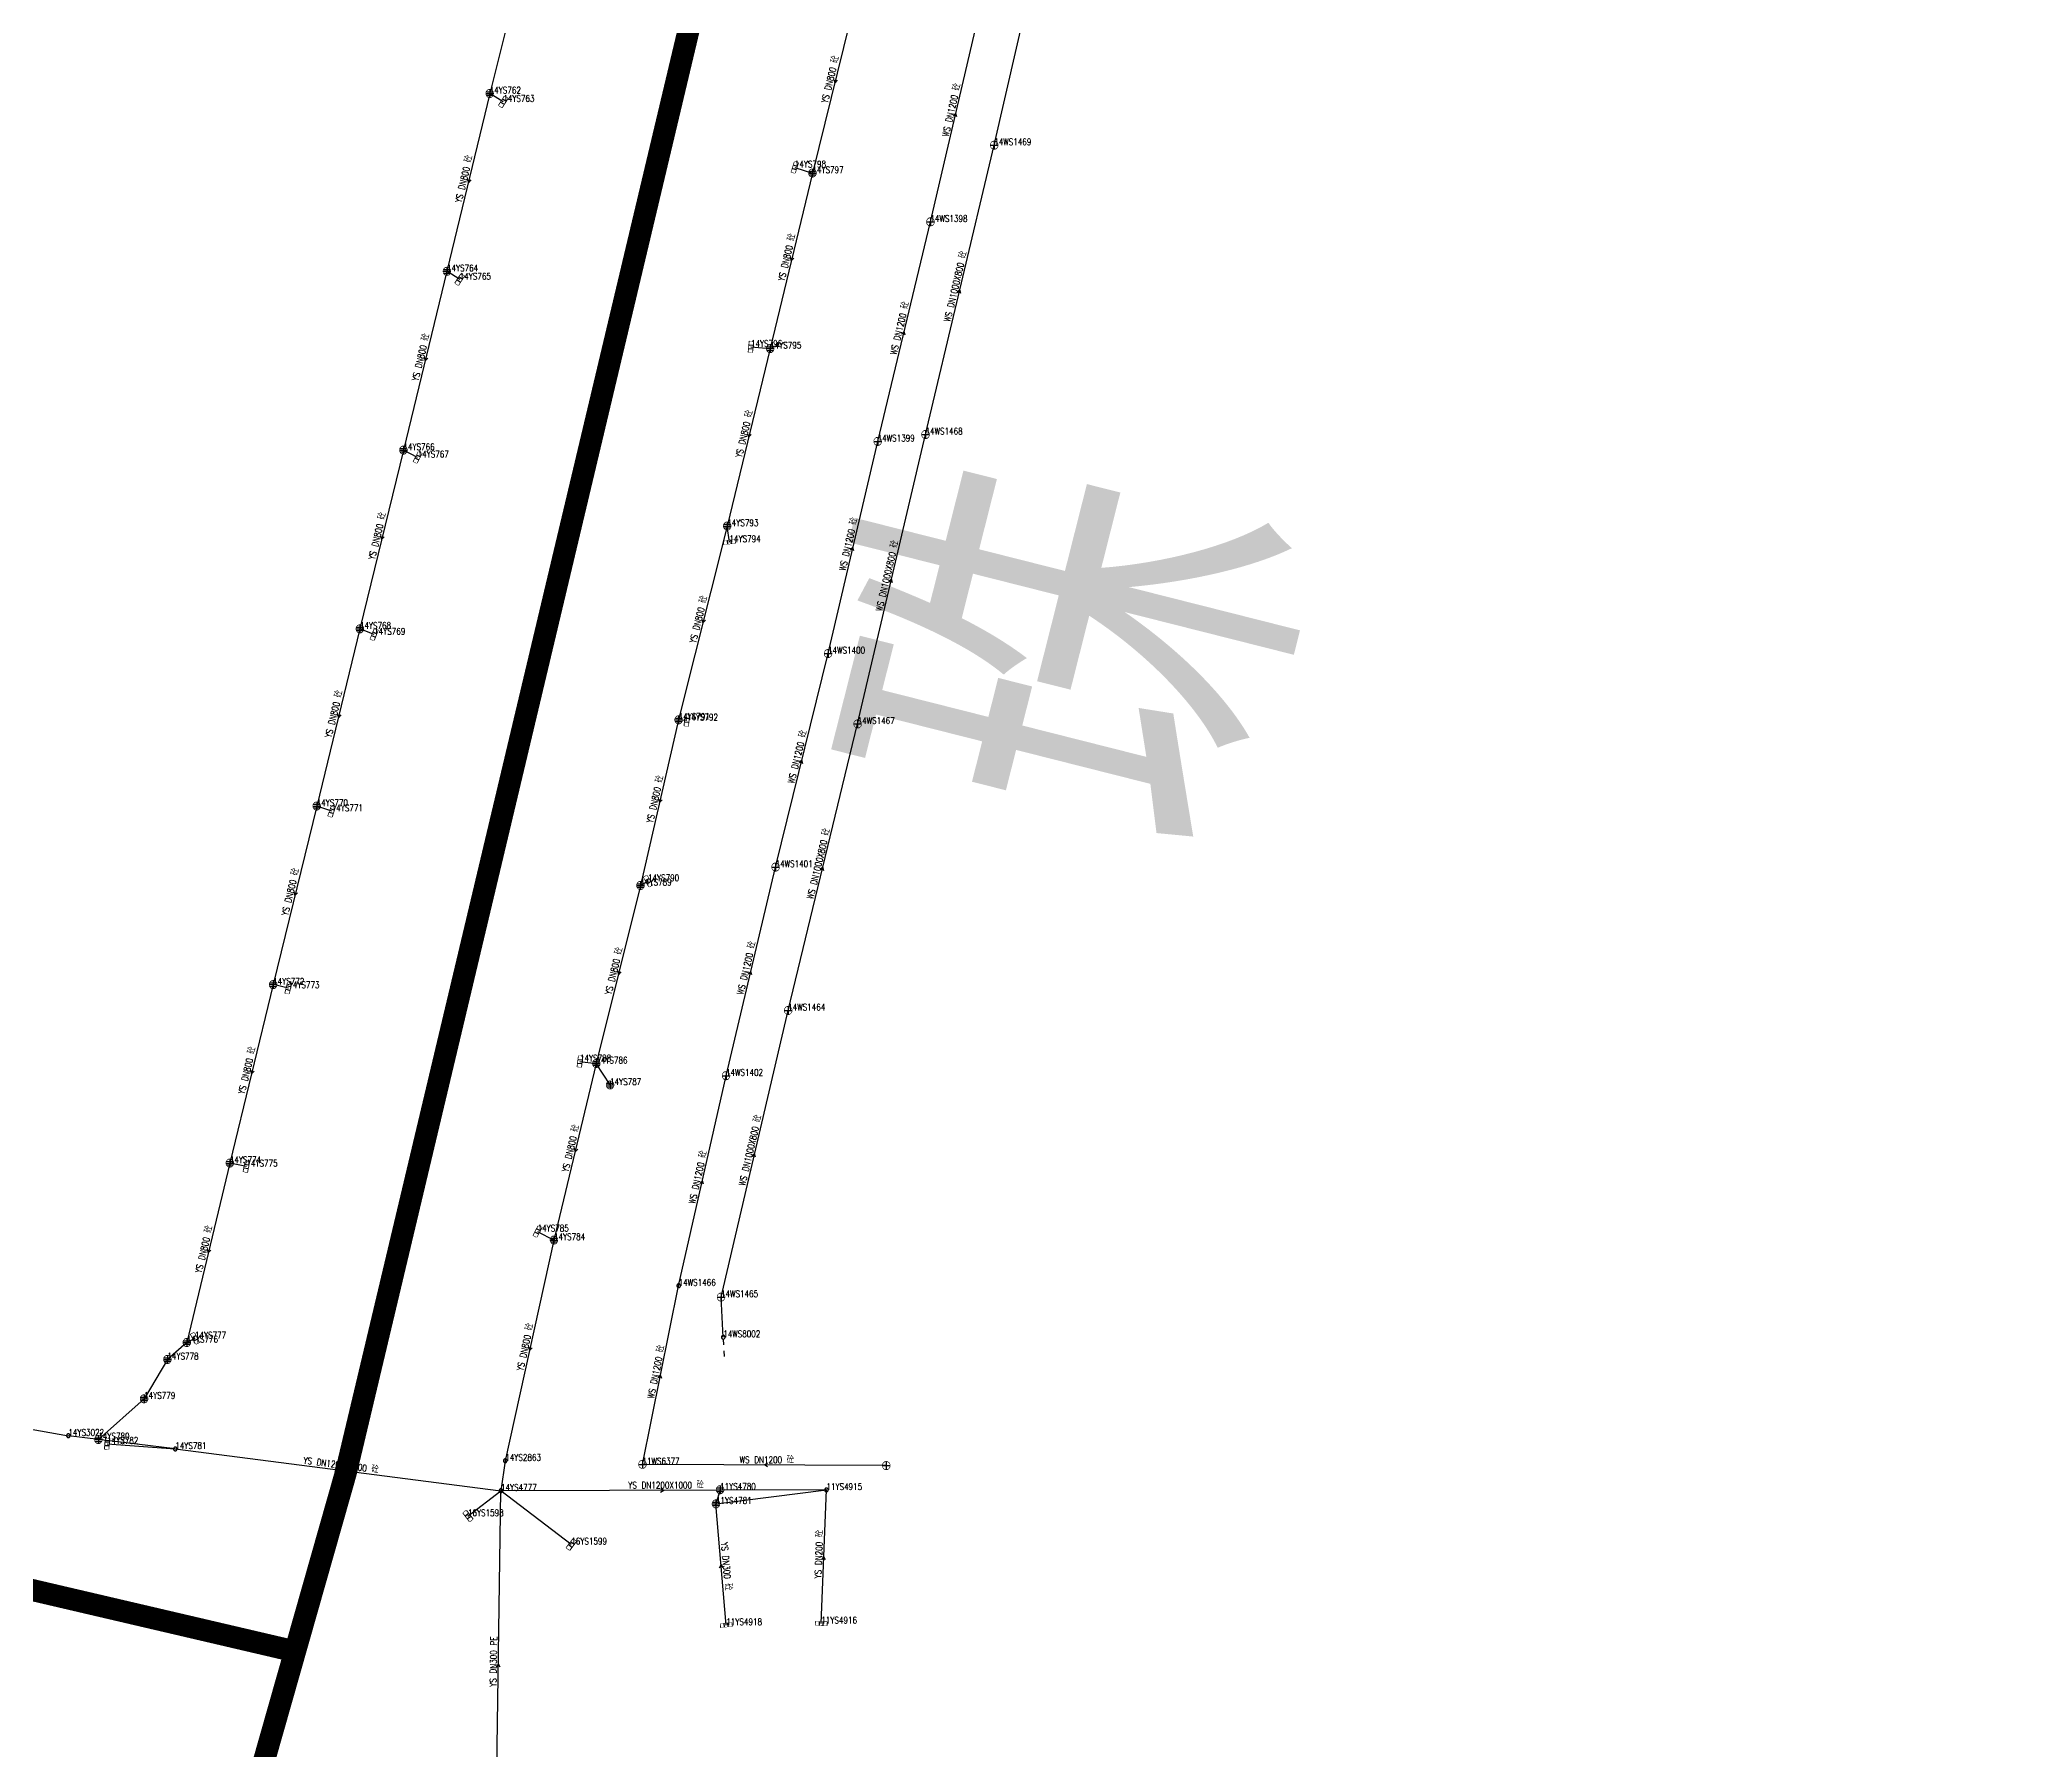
# Model space of a CAD drawing. Extents: x 78813 to 99477, y 2421021 to 2448125.
# Drawn here: x 83811.4 to 84082.2, y 2435447.8 to 2435681.2 of the extents above; entities that cross this region are included whole.
import ezdxf
from ezdxf.enums import TextEntityAlignment as Align

# ---------------------------------------------------------------- set-up
doc = ezdxf.new("R2010")
doc.units = 0
doc.set_wipeout_variables(frame=1)
doc.layers.get('0').update_dxf_attribs({"linetype": 'CONTINUOUS'})
for name, color, linetype in [('DX_WS', 16, 'CONTINUOUS'), ('DX_YS', 42, 'CONTINUOUS'), ('道路', 5, 'CONTINUOUS')]:
    doc.layers.add(name, color=color, linetype=linetype)
doc.layers.add('WSLINE', color=7, linetype='CONTINUOUS', true_color=0x7f0000)
doc.layers.add('YSLINE', color=7, linetype='CONTINUOUS', true_color=0xcc9900)
doc.layers.add('道路名称', color=7, linetype='CONTINUOUS', lineweight=0)
doc.styles.add('CcNameZT', font='txt.SHX', dxfattribs={"width": 0.8, "bigfont": 'HZTXT.SHX'})
doc.styles.get("Standard").update_dxf_attribs({"font": 'txt.shx', "bigfont": 'hztxt.shx'})
doc.styles.add('宋体0.7', font='', dxfattribs={"width": 0.7})
doc.styles.get('宋体0.7').set_extended_font_data('SimSun')

# ---------------------------------------------------------------- blocks, each defined once
blk = doc.blocks.new('GC546')
at = {"color": 0}
for p in [(0.866, 0.5), (0.866, -0.5)]:
    blk.add_line(p, (0, 0), dxfattribs=at)
blk = doc.blocks.new('PS污水井')
blk.add_lwpolyline([(1, 0), (1, 0.07), (0.99, 0.14), (0.98, 0.21), (0.96, 0.28), (0.94, 0.34), (0.91, 0.41), (0.88, 0.47), (0.85, 0.53), (0.81, 0.59), (0.77, 0.64), (0.72, 0.69), (0.67, 0.74), (0.62, 0.79), (0.56, 0.83), (0.5, 0.87), (0.44, 0.9), (0.37, 0.93), (0.31, 0.95), (0.24, 0.97), (0.17, 0.98), (0.1, 0.99), (0.03, 1), (-0.03, 1), (-0.1, 0.99), (-0.17, 0.98), (-0.24, 0.97), (-0.31, 0.95), (-0.37, 0.93), (-0.44, 0.9), (-0.5, 0.87), (-0.56, 0.83), (-0.62, 0.79), (-0.67, 0.74), (-0.72, 0.69), (-0.77, 0.64), (-0.81, 0.59), (-0.85, 0.53), (-0.88, 0.47), (-0.91, 0.41), (-0.94, 0.34), (-0.96, 0.28), (-0.98, 0.21), (-0.99, 0.14), (-1, 0.07), (-1, 0), (-1, -0.07), (-0.99, -0.14), (-0.98, -0.21), (-0.96, -0.28), (-0.94, -0.34), (-0.91, -0.41), (-0.88, -0.47), (-0.85, -0.53), (-0.81, -0.59), (-0.77, -0.64), (-0.72, -0.69), (-0.67, -0.74), (-0.62, -0.79), (-0.56, -0.83), (-0.5, -0.87), (-0.44, -0.9), (-0.37, -0.93), (-0.31, -0.95), (-0.24, -0.97), (-0.17, -0.98), (-0.1, -0.99), (-0.03, -1), (0.03, -1), (0.1, -0.99), (0.17, -0.98), (0.24, -0.97), (0.31, -0.95), (0.37, -0.93), (0.44, -0.9), (0.5, -0.87), (0.56, -0.83), (0.62, -0.79), (0.67, -0.74), (0.72, -0.69), (0.77, -0.64), (0.81, -0.59), (0.85, -0.53), (0.88, -0.47), (0.91, -0.41), (0.94, -0.34), (0.96, -0.28), (0.98, -0.21), (0.99, -0.14), (1, 0)], close=True)
blk.add_wipeout([(1, 0), (1, 0.07), (0.99, 0.14), (0.98, 0.21), (0.96, 0.28), (0.94, 0.34), (0.91, 0.41), (0.88, 0.47), (0.85, 0.53), (0.81, 0.59), (0.77, 0.64), (0.72, 0.69), (0.67, 0.74), (0.62, 0.79), (0.56, 0.83), (0.5, 0.87), (0.44, 0.9), (0.37, 0.93), (0.31, 0.95), (0.24, 0.97), (0.17, 0.98), (0.1, 0.99), (0.03, 1), (-0.03, 1), (-0.1, 0.99), (-0.17, 0.98), (-0.24, 0.97), (-0.31, 0.95), (-0.37, 0.93), (-0.44, 0.9), (-0.5, 0.87), (-0.56, 0.83), (-0.62, 0.79), (-0.67, 0.74), (-0.72, 0.69), (-0.77, 0.64), (-0.81, 0.59), (-0.85, 0.53), (-0.88, 0.47), (-0.91, 0.41), (-0.94, 0.34), (-0.96, 0.28), (-0.98, 0.21), (-0.99, 0.14), (-1, 0.07), (-1, 0), (-1, -0.07), (-0.99, -0.14), (-0.98, -0.21), (-0.96, -0.28), (-0.94, -0.34), (-0.91, -0.41), (-0.88, -0.47), (-0.85, -0.53), (-0.81, -0.59), (-0.77, -0.64), (-0.72, -0.69), (-0.67, -0.74), (-0.62, -0.79), (-0.56, -0.83), (-0.5, -0.87), (-0.44, -0.9), (-0.37, -0.93), (-0.31, -0.95), (-0.24, -0.97), (-0.17, -0.98), (-0.1, -0.99), (-0.03, -1), (0.03, -1), (0.1, -0.99), (0.17, -0.98), (0.24, -0.97), (0.31, -0.95), (0.37, -0.93), (0.44, -0.9), (0.5, -0.87), (0.56, -0.83), (0.62, -0.79), (0.67, -0.74), (0.72, -0.69), (0.77, -0.64), (0.81, -0.59), (0.85, -0.53), (0.88, -0.47), (0.91, -0.41), (0.94, -0.34), (0.96, -0.28), (0.98, -0.21), (0.99, -0.14)])
for p, q in [((-1, 0), (0, 0)), ((0, 1), (0, 0)), ((0, 0), (0, -1)), ((0, 0), (1, 0))]:
    blk.add_line(p, q)
blk = doc.blocks.new('PS管线点')
blk.add_wipeout([(0.5, 0), (0.5, 0.03), (0.5, 0.07), (0.49, 0.1), (0.48, 0.14), (0.47, 0.17), (0.46, 0.2), (0.44, 0.23), (0.42, 0.26), (0.4, 0.29), (0.38, 0.32), (0.36, 0.35), (0.33, 0.37), (0.31, 0.39), (0.28, 0.41), (0.25, 0.43), (0.22, 0.45), (0.19, 0.46), (0.15, 0.48), (0.12, 0.49), (0.09, 0.49), (0.05, 0.5), (0.02, 0.5), (-0.02, 0.5), (-0.05, 0.5), (-0.09, 0.49), (-0.12, 0.49), (-0.15, 0.48), (-0.19, 0.46), (-0.22, 0.45), (-0.25, 0.43), (-0.28, 0.41), (-0.31, 0.39), (-0.33, 0.37), (-0.36, 0.35), (-0.38, 0.32), (-0.4, 0.29), (-0.42, 0.26), (-0.44, 0.23), (-0.46, 0.2), (-0.47, 0.17), (-0.48, 0.14), (-0.49, 0.1), (-0.5, 0.07), (-0.5, 0.03), (-0.5, 0), (-0.5, -0.03), (-0.5, -0.07), (-0.49, -0.1), (-0.48, -0.14), (-0.47, -0.17), (-0.46, -0.2), (-0.44, -0.23), (-0.42, -0.26), (-0.4, -0.29), (-0.38, -0.32), (-0.36, -0.35), (-0.33, -0.37), (-0.31, -0.39), (-0.28, -0.41), (-0.25, -0.43), (-0.22, -0.45), (-0.19, -0.46), (-0.15, -0.48), (-0.12, -0.49), (-0.09, -0.49), (-0.05, -0.5), (-0.02, -0.5), (0.02, -0.5), (0.05, -0.5), (0.09, -0.49), (0.12, -0.49), (0.15, -0.48), (0.19, -0.46), (0.22, -0.45), (0.25, -0.43), (0.28, -0.41), (0.31, -0.39), (0.33, -0.37), (0.36, -0.35), (0.38, -0.32), (0.4, -0.29), (0.42, -0.26), (0.44, -0.23), (0.46, -0.2), (0.47, -0.17), (0.48, -0.14), (0.49, -0.1), (0.5, -0.07)])
blk.add_lwpolyline([(0.5, 0), (0.5, 0.03), (0.5, 0.07), (0.49, 0.1), (0.48, 0.14), (0.47, 0.17), (0.46, 0.2), (0.44, 0.23), (0.42, 0.26), (0.4, 0.29), (0.38, 0.32), (0.36, 0.35), (0.33, 0.37), (0.31, 0.39), (0.28, 0.41), (0.25, 0.43), (0.22, 0.45), (0.19, 0.46), (0.15, 0.48), (0.12, 0.49), (0.09, 0.49), (0.05, 0.5), (0.02, 0.5), (-0.02, 0.5), (-0.05, 0.5), (-0.09, 0.49), (-0.12, 0.49), (-0.15, 0.48), (-0.19, 0.46), (-0.22, 0.45), (-0.25, 0.43), (-0.28, 0.41), (-0.31, 0.39), (-0.33, 0.37), (-0.36, 0.35), (-0.38, 0.32), (-0.4, 0.29), (-0.42, 0.26), (-0.44, 0.23), (-0.46, 0.2), (-0.47, 0.17), (-0.48, 0.14), (-0.49, 0.1), (-0.5, 0.07), (-0.5, 0.03), (-0.5, 0), (-0.5, -0.03), (-0.5, -0.07), (-0.49, -0.1), (-0.48, -0.14), (-0.47, -0.17), (-0.46, -0.2), (-0.44, -0.23), (-0.42, -0.26), (-0.4, -0.29), (-0.38, -0.32), (-0.36, -0.35), (-0.33, -0.37), (-0.31, -0.39), (-0.28, -0.41), (-0.25, -0.43), (-0.22, -0.45), (-0.19, -0.46), (-0.15, -0.48), (-0.12, -0.49), (-0.09, -0.49), (-0.05, -0.5), (-0.02, -0.5), (0.02, -0.5), (0.05, -0.5), (0.09, -0.49), (0.12, -0.49), (0.15, -0.48), (0.19, -0.46), (0.22, -0.45), (0.25, -0.43), (0.28, -0.41), (0.31, -0.39), (0.33, -0.37), (0.36, -0.35), (0.38, -0.32), (0.4, -0.29), (0.42, -0.26), (0.44, -0.23), (0.46, -0.2), (0.47, -0.17), (0.48, -0.14), (0.49, -0.1), (0.5, -0.07), (0.5, 0)], close=True)
blk = doc.blocks.new('PS非普查')
blk.add_lwpolyline([(3.7, 0), (5.3, 0)])
blk.add_wipeout([(0.5, 0), (0.5, 0.03), (0.5, 0.07), (0.49, 0.1), (0.48, 0.14), (0.47, 0.17), (0.46, 0.2), (0.44, 0.23), (0.42, 0.26), (0.4, 0.29), (0.38, 0.32), (0.36, 0.35), (0.33, 0.37), (0.31, 0.39), (0.28, 0.41), (0.25, 0.43), (0.22, 0.45), (0.19, 0.46), (0.15, 0.48), (0.12, 0.49), (0.09, 0.49), (0.05, 0.5), (0.02, 0.5), (-0.02, 0.5), (-0.05, 0.5), (-0.09, 0.49), (-0.12, 0.49), (-0.15, 0.48), (-0.19, 0.46), (-0.22, 0.45), (-0.25, 0.43), (-0.28, 0.41), (-0.31, 0.39), (-0.33, 0.37), (-0.36, 0.35), (-0.38, 0.32), (-0.4, 0.29), (-0.42, 0.26), (-0.44, 0.23), (-0.46, 0.2), (-0.47, 0.17), (-0.48, 0.14), (-0.49, 0.1), (-0.5, 0.07), (-0.5, 0.03), (-0.5, 0), (-0.5, -0.03), (-0.5, -0.07), (-0.49, -0.1), (-0.48, -0.14), (-0.47, -0.17), (-0.46, -0.2), (-0.44, -0.23), (-0.42, -0.26), (-0.4, -0.29), (-0.38, -0.32), (-0.36, -0.35), (-0.33, -0.37), (-0.31, -0.39), (-0.28, -0.41), (-0.25, -0.43), (-0.22, -0.45), (-0.19, -0.46), (-0.15, -0.48), (-0.12, -0.49), (-0.09, -0.49), (-0.05, -0.5), (-0.02, -0.5), (0.02, -0.5), (0.05, -0.5), (0.09, -0.49), (0.12, -0.49), (0.15, -0.48), (0.19, -0.46), (0.22, -0.45), (0.25, -0.43), (0.28, -0.41), (0.31, -0.39), (0.33, -0.37), (0.36, -0.35), (0.38, -0.32), (0.4, -0.29), (0.42, -0.26), (0.44, -0.23), (0.46, -0.2), (0.47, -0.17), (0.48, -0.14), (0.49, -0.1), (0.5, -0.07)])
blk.add_line((0.5, 0), (2.1, 0))
blk.add_lwpolyline([(0.5, 0), (0.5, 0.03), (0.5, 0.07), (0.49, 0.1), (0.48, 0.14), (0.47, 0.17), (0.46, 0.2), (0.44, 0.23), (0.42, 0.26), (0.4, 0.29), (0.38, 0.32), (0.36, 0.35), (0.33, 0.37), (0.31, 0.39), (0.28, 0.41), (0.25, 0.43), (0.22, 0.45), (0.19, 0.46), (0.15, 0.48), (0.12, 0.49), (0.09, 0.49), (0.05, 0.5), (0.02, 0.5), (-0.02, 0.5), (-0.05, 0.5), (-0.09, 0.49), (-0.12, 0.49), (-0.15, 0.48), (-0.19, 0.46), (-0.22, 0.45), (-0.25, 0.43), (-0.28, 0.41), (-0.31, 0.39), (-0.33, 0.37), (-0.36, 0.35), (-0.38, 0.32), (-0.4, 0.29), (-0.42, 0.26), (-0.44, 0.23), (-0.46, 0.2), (-0.47, 0.17), (-0.48, 0.14), (-0.49, 0.1), (-0.5, 0.07), (-0.5, 0.03), (-0.5, 0), (-0.5, -0.03), (-0.5, -0.07), (-0.49, -0.1), (-0.48, -0.14), (-0.47, -0.17), (-0.46, -0.2), (-0.44, -0.23), (-0.42, -0.26), (-0.4, -0.29), (-0.38, -0.32), (-0.36, -0.35), (-0.33, -0.37), (-0.31, -0.39), (-0.28, -0.41), (-0.25, -0.43), (-0.22, -0.45), (-0.19, -0.46), (-0.15, -0.48), (-0.12, -0.49), (-0.09, -0.49), (-0.05, -0.5), (-0.02, -0.5), (0.02, -0.5), (0.05, -0.5), (0.09, -0.49), (0.12, -0.49), (0.15, -0.48), (0.19, -0.46), (0.22, -0.45), (0.25, -0.43), (0.28, -0.41), (0.31, -0.39), (0.33, -0.37), (0.36, -0.35), (0.38, -0.32), (0.4, -0.29), (0.42, -0.26), (0.44, -0.23), (0.46, -0.2), (0.47, -0.17), (0.48, -0.14), (0.49, -0.1), (0.5, -0.07), (0.5, 0)], close=True)
blk = doc.blocks.new('PS雨水井')
blk.add_lwpolyline([(1, 0), (1, 0.07), (0.99, 0.14), (0.98, 0.21), (0.96, 0.28), (0.94, 0.34), (0.91, 0.41), (0.88, 0.47), (0.85, 0.53), (0.81, 0.59), (0.77, 0.64), (0.72, 0.69), (0.67, 0.74), (0.62, 0.79), (0.56, 0.83), (0.5, 0.87), (0.44, 0.9), (0.37, 0.93), (0.31, 0.95), (0.24, 0.97), (0.17, 0.98), (0.1, 0.99), (0.03, 1), (-0.03, 1), (-0.1, 0.99), (-0.17, 0.98), (-0.24, 0.97), (-0.31, 0.95), (-0.37, 0.93), (-0.44, 0.9), (-0.5, 0.87), (-0.56, 0.83), (-0.62, 0.79), (-0.67, 0.74), (-0.72, 0.69), (-0.77, 0.64), (-0.81, 0.59), (-0.85, 0.53), (-0.88, 0.47), (-0.91, 0.41), (-0.94, 0.34), (-0.96, 0.28), (-0.98, 0.21), (-0.99, 0.14), (-1, 0.07), (-1, 0), (-1, -0.07), (-0.99, -0.14), (-0.98, -0.21), (-0.96, -0.28), (-0.94, -0.34), (-0.91, -0.41), (-0.88, -0.47), (-0.85, -0.53), (-0.81, -0.59), (-0.77, -0.64), (-0.72, -0.69), (-0.67, -0.74), (-0.62, -0.79), (-0.56, -0.83), (-0.5, -0.87), (-0.44, -0.9), (-0.37, -0.93), (-0.31, -0.95), (-0.24, -0.97), (-0.17, -0.98), (-0.1, -0.99), (-0.03, -1), (0.03, -1), (0.1, -0.99), (0.17, -0.98), (0.24, -0.97), (0.31, -0.95), (0.37, -0.93), (0.44, -0.9), (0.5, -0.87), (0.56, -0.83), (0.62, -0.79), (0.67, -0.74), (0.72, -0.69), (0.77, -0.64), (0.81, -0.59), (0.85, -0.53), (0.88, -0.47), (0.91, -0.41), (0.94, -0.34), (0.96, -0.28), (0.98, -0.21), (0.99, -0.14), (1, 0)], close=True)
blk.add_wipeout([(1, 0), (1, 0.07), (0.99, 0.14), (0.98, 0.21), (0.96, 0.28), (0.94, 0.34), (0.91, 0.41), (0.88, 0.47), (0.85, 0.53), (0.81, 0.59), (0.77, 0.64), (0.72, 0.69), (0.67, 0.74), (0.62, 0.79), (0.56, 0.83), (0.5, 0.87), (0.44, 0.9), (0.37, 0.93), (0.31, 0.95), (0.24, 0.97), (0.17, 0.98), (0.1, 0.99), (0.03, 1), (-0.03, 1), (-0.1, 0.99), (-0.17, 0.98), (-0.24, 0.97), (-0.31, 0.95), (-0.37, 0.93), (-0.44, 0.9), (-0.5, 0.87), (-0.56, 0.83), (-0.62, 0.79), (-0.67, 0.74), (-0.72, 0.69), (-0.77, 0.64), (-0.81, 0.59), (-0.85, 0.53), (-0.88, 0.47), (-0.91, 0.41), (-0.94, 0.34), (-0.96, 0.28), (-0.98, 0.21), (-0.99, 0.14), (-1, 0.07), (-1, 0), (-1, -0.07), (-0.99, -0.14), (-0.98, -0.21), (-0.96, -0.28), (-0.94, -0.34), (-0.91, -0.41), (-0.88, -0.47), (-0.85, -0.53), (-0.81, -0.59), (-0.77, -0.64), (-0.72, -0.69), (-0.67, -0.74), (-0.62, -0.79), (-0.56, -0.83), (-0.5, -0.87), (-0.44, -0.9), (-0.37, -0.93), (-0.31, -0.95), (-0.24, -0.97), (-0.17, -0.98), (-0.1, -0.99), (-0.03, -1), (0.03, -1), (0.1, -0.99), (0.17, -0.98), (0.24, -0.97), (0.31, -0.95), (0.37, -0.93), (0.44, -0.9), (0.5, -0.87), (0.56, -0.83), (0.62, -0.79), (0.67, -0.74), (0.72, -0.69), (0.77, -0.64), (0.81, -0.59), (0.85, -0.53), (0.88, -0.47), (0.91, -0.41), (0.94, -0.34), (0.96, -0.28), (0.98, -0.21), (0.99, -0.14)])
for p, q in [((-1, 0), (0, 0)), ((-0.88, 0.48), (0, 0.47)), ((0, 1), (0, 0)), ((0, 0.47), (0.88, 0.47)), ((0, 0), (0, -1)), ((0, 0), (1, 0)), ((-0.88, -0.48), (0, -0.48)), ((0, -0.48), (0.88, -0.48))]:
    blk.add_line(p, q)
blk = doc.blocks.new('PS雨篦')
blk.add_lwpolyline([(-1.5, 0.5), (0, 0.5), (1.5, 0.5), (1.5, -0.5), (0, -0.5), (-1.5, -0.5)], close=True)
blk.add_wipeout([(-1.5, 0.5), (0, 0.5), (1.5, 0.5), (1.5, -0.5), (0, -0.5), (-1.5, -0.5)])
for p, q in [((-0.51, -0.5), (-0.51, 0.5)), ((0.49, -0.5), (0.49, 0.5))]:
    blk.add_line(p, q)

msp = doc.modelspace()

# ---------------------------------------------------------------- block references
at = {"layer": 'DX_WS', "yscale": 0.5, "zscale": 0.5}
for name, p, xscale, rotation in [('GC546', (83936.39, 2435671.12, -0.78), 0.500000000103026, 256.7924086924762), ('GC546', (83936.94, 2435647.05, 0.77), 0.4999999999285576, 256.6396269605347), ('GC546', (83929.32, 2435641.35, -0.77), 0.4999999998388651, 256.4820582357312), ('GC546', (83922.34, 2435611.91, -0.8), 0.4999999998571575, 256.8413845960719), ('GC546', (83927.62, 2435607.58, 0.88), 0.4999999999870277, 256.7982335124661), ('GC546', (83915.38, 2435582.88, -0.84), 0.4999999997833369, 256.1913328902609), ('GC546', (83918.25, 2435568.3, 1.06), 0.499999999777443, 256.3691859996226), ('GC546', (83908.41, 2435554.09, -0.89), 0.4999999999830146, 256.628371256965), ('GC546', (83908.93, 2435529.21, 1.25), 0.5000000001770731, 256.8051362344555), ('GC546', (83901.8, 2435525.53, -0.94), 0.5000000002038304, 257.2884670124736), ('PS非普查', (83904.65, 2435504.18, 1.41), 0.5000000001006422, 273.2192341446894), ('GC546', (83896.1, 2435499.02, -1.02), 0.49999999995332, 258.5539518102962), ('GC546', (83910.26, 2435486.76, -0.86), 0.4999999999974938, 359.6985185945229)]:
    msp.add_blockref(name, p, dxfattribs=dict(at, xscale=xscale, rotation=rotation))
at = {"layer": 'DX_WS', "xscale": 0.5, "yscale": 0.5, "zscale": 0.5}
for name, p in [('PS污水井', (83941.62, 2435666.79, 0.77)), ('PS污水井', (83932.92, 2435656.33, -0.76)), ('PS污水井', (83932.25, 2435627.32, 0.78)), ('PS污水井', (83925.72, 2435626.38, -0.77)), ('PS污水井', (83918.95, 2435597.44, -0.83)), ('PS污水井', (83922.99, 2435587.84, 0.97)), ('PS污水井', (83911.8, 2435568.32, -0.85)), ('PS污水井', (83913.51, 2435548.76, 1.14)), ('PS污水井', (83905.03, 2435539.86, -0.94)), ('PS管线点', (83898.57, 2435511.2, -0.95)), ('PS污水井', (83904.35, 2435509.66, 1.34)), ('PS污水井', (83893.63, 2435486.84, -1.09)), ('PS污水井', (83926.89, 2435486.67, -0.63))]:
    msp.add_blockref(name, p, dxfattribs=at)
at = {"layer": 'DX_YS', "yscale": 0.5, "zscale": 0.5}
for name, p, xscale, rotation in [('GC546', (83919.86, 2435675.28, 1.74), 0.5000000000294281, 76.10637720549374), ('PS雨篦', (83874.64, 2435672.71, 2.25), 0.5000000001073205, 58.58553507894828), ('PS雨篦', (83914.42, 2435663.76, 2.55), 0.5000000000500197, 252.1911703085389), ('GC546', (83869.88, 2435661.71, 1.74), 0.4999999998145679, 76.46720282472552), ('GC546', (83913.93, 2435651.01, 1.71), 0.4999999998784933, 76.45731846963969), ('PS雨篦', (83868.7, 2435648.45, 2.28), 0.4999999999214588, 57.15875337975179), ('GC546', (83863.99, 2435637.38, 1.68), 0.5000000000715397, 76.33300872837695), ('PS雨篦', (83908.43, 2435639.27, 2.35), 0.4999999997997198, 264.7937045171859), ('GC546', (83908.12, 2435626.94, 1.63), 0.5000000001053184, 76.39530768699301), ('PS雨篦', (83862.96, 2435624.19, 2.3), 0.5000000000707232, 62.92844093986298), ('GC546', (83858.05, 2435613, 1.65), 0.5000000001665348, 76.29325541574694), ('PS雨篦', (83905.5, 2435612.65, 2.29), 0.5000000000209824, 8.086124550192386), ('PS雨篦', (83857.02, 2435600.02, 2.37), 0.5000000000859656, 68.02593691441345), ('GC546', (83901.88, 2435601.62, 1.6), 0.4999999998044808, 75.94794938758726), ('GC546', (83852.14, 2435588.72, 1.63), 0.4999999999915071, 76.31121271210624), ('PS雨篦', (83899.68, 2435588.31, 2.35), 0.4999999999114187, 85.12890200599169), ('PS雨篦', (83851.24, 2435575.93, 2.29), 0.4999999998780437, 70.92092952205493), ('GC546', (83895.97, 2435577.11, 1.56), 0.4999999999796995, 77.00723535402507), ('GC546', (83846.21, 2435564.46, 1.6), 0.5000000001009642, 76.25643008113755), ('PS雨篦', (83894.39, 2435566.39, 2.32), 0.500000000174505, 119.437231600291), ('GC546', (83890.35, 2435553.66, 1.54), 0.4999999999038027, 76.06757021400438), ('PS雨篦', (83845.32, 2435551.8, 2.37), 0.4999999999161026, 76.91113691988004), ('GC546', (83840.29, 2435540.11, 1.58), 0.4999999999333135, 76.37536263993944), ('PS雨篦', (83885.1, 2435541.8, 2.54), 0.4999999999100784, 262.7233827976445), ('GC546', (83884.45, 2435529.48, 1.53), 0.500000000010768, 76.51659781924215), ('PS雨篦', (83839.6, 2435527.46, 2.26), 0.4999999999471652, 78.03487116214313), ('PS雨篦', (83879.32, 2435518.61, 2.63), 0.4999999998225897, 242.5135160719086), ('GC546', (83834.4, 2435515.7, 1.59), 0.5000000000219462, 76.52587326579494), ('PS雨篦', (83832.58, 2435504.03, 2.21), 0.4999999998134743, 117.2453936932292), ('GC546', (83878.23, 2435502.38, 1.5), 0.500000000151741, 77.54152152191608), ('GC546', (83852.11, 2435486.1, 0.6), 0.4999999999830484, 172.7084220202113), ('GC546', (83896.53, 2435483.3, 0.67), 0.4999999999991481, 180.1290443138311), ('PS雨篦', (83869.82, 2435479.79, 2.4), 0.5000000000240633, 307.5121278845875), ('PS雨篦', (83883.92, 2435475.9, 2.23), 0.4999999998526154, 52.51528698531392), ('GC546', (83904.36, 2435473.18, 2.27), 0.4999999998377424, 274.8825867623635), ('GC546', (83918.38, 2435474.24, 1.68), 0.5000000000395898, 267.8081404229285), ('PS雨篦', (83905.07, 2435464.91, 2.59), 0.4999999999811311, 4.88258673920314), ('PS雨篦', (83918.03, 2435465.12, 2.63), 0.4999999999965225, 357.8081404210708), ('GC546', (83873.99, 2435459.6, 1.39), 0.4999999998854506, 269.1608053966161)]:
    msp.add_blockref(name, p, dxfattribs=dict(at, xscale=xscale, rotation=rotation))
at = {"layer": 'DX_YS', "xscale": 0.5, "yscale": 0.5, "zscale": 0.5}
for name, p in [('PS雨水井', (83916.82, 2435662.99, 1.72)), ('PS雨水井', (83911.05, 2435639.04, 1.65)), ('PS雨水井', (83887.33, 2435541.52, 1.53)), ('PS雨水井', (83889.21, 2435538.59, 1.65)), ('PS雨水井', (83837.34, 2435527.94, 1.56)), ('PS雨水井', (83828.82, 2435501.15, 0.79)), ('PS雨水井', (83825.64, 2435495.78, 1.55)), ('PS管线点', (83815.31, 2435490.75, 0.42)), ('PS雨水井', (83819.4, 2435490.22, 0.44)), ('PS管线点', (83829.89, 2435488.94, 0.59)), ('PS管线点', (83874.91, 2435487.33, 1.49)), ('PS管线点', (83874.33, 2435483.25, 0.6)), ('PS雨水井', (83904.22, 2435483.38, 1.82)), ('PS管线点', (83918.73, 2435483.35, 0.73))]:
    msp.add_blockref(name, p, dxfattribs=at)

# ---------------------------------------------------------------- texts
at = {"layer": 'DX_WS', "style": 'CcNameZT', "width": 0.8}
for s, rotation, p in [(' WS DN1200 砼', 76.7924, (83936.15, 2435671.18, -0.76)), (' WS DN1000X800 砼', 76.6396, (83936.69, 2435647.11, 0.78)), (' WS DN1200 砼', 76.4821, (83929.08, 2435641.41, -0.77)), (' WS DN1200 砼', 76.8414, (83922.09, 2435611.96, -0.83)), (' WS DN1000X800 砼', 76.7982, (83927.38, 2435607.63, 0.97)), (' WS DN1200 砼', 76.1913, (83915.13, 2435582.94, -0.85)), (' WS DN1000X800 砼', 76.3692, (83918.01, 2435568.36, 1.14)), (' WS DN1200 砼', 76.6284, (83908.17, 2435554.15, -0.94)), (' WS DN1000X800 砼', 76.8051, (83908.69, 2435529.27, 1.34)), (' WS DN1200 砼', 77.2885, (83901.56, 2435525.59, -0.95)), (' WS DN1200 砼', 78.554, (83895.86, 2435499.07, -1.09)), (' WS DN1200 砼', 359.6985, (83910.27, 2435487.01, -0.63))]:
    msp.add_text(s, height=0.9, rotation=rotation, dxfattribs=at).set_placement(p, align=Align.CENTER)
at = {"layer": 'DX_YS', "style": 'CcNameZT', "width": 0.8}
for s, rotation, p in [(' YS DN800 砼', 76.1064, (83919.61, 2435675.34, 1.7)), (' YS DN800 砼', 76.4672, (83869.63, 2435661.77, 1.77)), (' YS DN800 砼', 76.4573, (83913.69, 2435651.07, 1.72)), (' YS DN800 砼', 76.333, (83863.75, 2435637.44, 1.7)), (' YS DN800 砼', 76.3953, (83907.88, 2435627, 1.65)), (' YS DN800 砼', 76.2933, (83857.81, 2435613.06, 1.65)), (' YS DN800 砼', 75.9479, (83901.64, 2435601.68, 1.6)), (' YS DN800 砼', 76.3112, (83851.89, 2435588.78, 1.65)), (' YS DN800 砼', 77.0072, (83895.72, 2435577.17, 1.56)), (' YS DN800 砼', 76.2564, (83845.97, 2435564.52, 1.6)), (' YS DN800 砼', 76.0676, (83890.1, 2435553.73, 1.53)), (' YS DN800 砼', 76.3754, (83840.04, 2435540.17, 1.58)), (' YS DN800 砼', 76.5166, (83884.2, 2435529.54, 1.53)), (' YS DN800 砼', 76.5259, (83834.16, 2435515.76, 1.56)), (' YS DN800 砼', 77.5415, (83877.99, 2435502.44, 1.51)), (' YS DN1200X1000 砼', 352.7084, (83852.14, 2435486.34, 0.59)), (' YS DN1200X1000 砼', 0.129, (83896.53, 2435483.55, 0.6)), (' YS DN300 砼', 274.8826, (83904.61, 2435473.2, 2.59)), (' YS DN200 砼', 87.8081, (83918.13, 2435474.25, 2.63)), (' YS DN300 PE', 89.1608, (83873.74, 2435459.6, 2.18))]:
    msp.add_text(s, height=0.9, rotation=rotation, dxfattribs=at).set_placement(p, align=Align.CENTER)

# ---------------------------------------------------------------- next in the draw order: linework, layer by layer
at = {"layer": 'WSLINE'}
for p, q in [((83941.62, 2435666.79, 0.77), (83952.11, 2435712.66, 0.71)), ((83932.92, 2435656.33, -0.76), (83939.86, 2435685.92, -0.81)), ((83932.25, 2435627.32, 0.78), (83941.62, 2435666.79, 0.77)), ((83925.72, 2435626.38, -0.77), (83932.92, 2435656.33, -0.76)), ((83922.99, 2435587.84, 0.97), (83932.25, 2435627.32, 0.79)), ((83918.95, 2435597.44, -0.83), (83925.72, 2435626.38, -0.77)), ((83911.8, 2435568.32, -0.85), (83918.95, 2435597.44, -0.82)), ((83913.51, 2435548.76, 1.14), (83922.99, 2435587.84, 0.98)), ((83905.03, 2435539.86, -0.94), (83911.8, 2435568.32, -0.84)), ((83904.35, 2435509.66, 1.34), (83913.51, 2435548.76, 1.15)), ((83898.57, 2435511.2, -0.95), (83905.03, 2435539.86, -0.93)), ((83893.63, 2435486.84, -1.09), (83898.57, 2435511.2, -0.95)), ((83904.65, 2435504.18, 1.41), (83904.35, 2435509.66, 1.34)), ((83926.89, 2435486.67, -0.63), (83893.63, 2435486.84, -1.09))]:
    msp.add_line(p, q, dxfattribs=at)
at = {"layer": 'YSLINE'}
for p, q in [((83922.9, 2435687.58, 1.7), (83916.82, 2435662.99, 1.78)), ((83916.82, 2435662.99, 1.72), (83911.05, 2435639.04, 1.69)), ((83914.42, 2435663.76, 2.55), (83916.82, 2435662.99, 2.34)), ((83908.43, 2435639.27, 2.35), (83911.05, 2435639.04, 2.37)), ((83885.1, 2435541.8, 2.54), (83887.33, 2435541.52, 2.44)), ((83889.21, 2435538.59, 1.65), (83887.33, 2435541.52, 1.59)), ((83839.6, 2435527.46, 2.26), (83837.34, 2435527.94, 2.11)), ((83828.82, 2435501.15, 0.79), (83825.64, 2435495.78, 0.83)), ((83804.99, 2435492.58, 0.63), (83815.31, 2435490.75, 0.42)), ((83829.89, 2435488.94, 0.59), (83874.33, 2435483.25, 0.6)), ((83874.91, 2435487.33, 1.49), (83874.33, 2435483.25, 0.6)), ((83869.82, 2435479.79, 2.4), (83874.33, 2435483.25, 0.6)), ((83873.64, 2435435.94, 2.18), (83874.33, 2435483.25, 0.6)), ((83883.92, 2435475.9, 2.23), (83874.33, 2435483.25, 0.6)), ((83918.03, 2435465.12, 2.63), (83918.73, 2435483.35, 0.73))]:
    msp.add_line(p, q, dxfattribs=at)

# ---------------------------------------------------------------- next in the draw order: block references
at = {"layer": 'DX_YS', "xscale": 0.5, "yscale": 0.5, "zscale": 0.5}
for p in [(83872.79, 2435673.84, 1.77), (83866.96, 2435649.58, 1.7), (83861.02, 2435625.19, 1.65), (83905.19, 2435614.84, 1.6), (83855.08, 2435600.81, 1.65), (83898.57, 2435588.4, 1.56), (83849.19, 2435576.64, 1.6), (83893.36, 2435565.81, 1.53), (83843.24, 2435552.28, 1.58), (83881.56, 2435517.44, 1.51), (83831.47, 2435503.46, 1.61), (83903.66, 2435481.45, 1.31)]:
    msp.add_blockref('PS雨水井', p, dxfattribs=at)
at = {"layer": 'DX_YS', "xscale": 0.4999999998137448, "yscale": 0.5, "zscale": 0.5, "rotation": 265.5956387799446}
msp.add_blockref('PS雨篦', (83820.6, 2435489.66, 2.3), dxfattribs=at)

# ---------------------------------------------------------------- next in the draw order: texts
at = {"layer": 'DX_WS', "width": 0.8}
for s, p in [('14WS1469', (83941.62, 2435666.79, 0.77)), ('14WS1398', (83932.92, 2435656.33, -0.76)), ('14WS1399', (83925.72, 2435626.38, -0.77)), ('14WS1468', (83932.25, 2435627.32, 0.78)), ('14WS1400', (83918.95, 2435597.44, -0.83)), ('14WS1467', (83922.99, 2435587.84, 0.97)), ('14WS1401', (83911.8, 2435568.32, -0.85)), ('14WS1464', (83913.51, 2435548.76, 1.14)), ('14WS1402', (83905.03, 2435539.86, -0.94)), ('14WS1466', (83898.57, 2435511.2, -0.95)), ('14WS1465', (83904.35, 2435509.66, 1.34)), ('14WS8002', (83904.65, 2435504.18, 1.41)), ('11WS6377', (83893.63, 2435486.84, -1.09))]:
    msp.add_text(s, height=0.9, dxfattribs=at).set_placement(p)
at = {"layer": 'DX_YS', "width": 0.8}
for s, p in [('14YS763', (83874.64, 2435672.71, 2.25)), ('14YS798', (83914.42, 2435663.76, 2.55)), ('14YS797', (83916.82, 2435662.99, 1.72)), ('14YS765', (83868.7, 2435648.45, 2.28)), ('14YS796', (83908.43, 2435639.27, 2.35)), ('14YS795', (83911.05, 2435639.04, 1.65)), ('14YS767', (83862.96, 2435624.19, 2.3)), ('14YS769', (83857.02, 2435600.02, 2.37)), ('14YS771', (83851.24, 2435575.93, 2.29)), ('14YS773', (83845.32, 2435551.8, 2.37)), ('14YS788', (83885.1, 2435541.8, 2.54)), ('14YS786', (83887.33, 2435541.52, 1.53)), ('14YS787', (83889.21, 2435538.59, 1.65)), ('14YS774', (83837.34, 2435527.94, 1.56)), ('14YS775', (83839.6, 2435527.46, 2.26)), ('14YS779', (83825.64, 2435495.78, 1.55)), ('14YS781', (83829.89, 2435488.94, 0.59)), ('14YS2863', (83874.91, 2435487.33, 1.49)), ('14YS4777', (83874.33, 2435483.25, 0.6)), ('11YS4780', (83904.22, 2435483.38, 1.82)), ('11YS4915', (83918.73, 2435483.35, 0.73)), ('16YS1598', (83869.82, 2435479.79, 2.4)), ('16YS1599', (83883.92, 2435475.9, 2.23)), ('11YS4918', (83905.07, 2435464.91, 2.59)), ('11YS4916', (83918.03, 2435465.12, 2.63))]:
    msp.add_text(s, height=0.9, dxfattribs=at).set_placement(p)
at = {"layer": '道路名称', "style": '宋体0.7', "width": 0.7}
msp.add_text('珠   海   大   道 ', height=50, rotation=75.816, dxfattribs=at).set_placement((83969.88, 2435569.34))

# ---------------------------------------------------------------- next in the draw order: linework, layer by layer
at = {"layer": 'YSLINE'}
for p, q in [((83878.83, 2435698.06, 1.78), (83872.79, 2435673.84, 1.77)), ((83872.79, 2435673.84, 1.77), (83866.96, 2435649.58, 1.71)), ((83874.64, 2435672.71, 2.25), (83872.79, 2435673.84, 2.27)), ((83866.96, 2435649.58, 1.7), (83861.02, 2435625.19, 1.66)), ((83868.7, 2435648.45, 2.28), (83866.96, 2435649.58, 2.24)), ((83911.05, 2435639.04, 1.65), (83905.19, 2435614.84, 1.62)), ((83861.02, 2435625.19, 1.65), (83855.08, 2435600.81, 1.65)), ((83862.96, 2435624.19, 2.3), (83861.02, 2435625.19, 2.22)), ((83905.19, 2435614.84, 1.6), (83898.57, 2435588.4, 1.6)), ((83905.5, 2435612.65, 2.29), (83905.19, 2435614.84, 2.14)), ((83855.08, 2435600.81, 1.65), (83849.19, 2435576.64, 1.61)), ((83857.02, 2435600.02, 2.37), (83855.08, 2435600.81, 2.21)), ((83898.57, 2435588.4, 1.56), (83893.36, 2435565.81, 1.56)), ((83899.68, 2435588.31, 2.35), (83898.57, 2435588.4, 2.17)), ((83849.19, 2435576.64, 1.6), (83843.24, 2435552.28, 1.59)), ((83851.24, 2435575.93, 2.29), (83849.19, 2435576.64, 2.13)), ((83893.36, 2435565.81, 1.53), (83887.33, 2435541.52, 1.55)), ((83894.39, 2435566.39, 2.32), (83893.36, 2435565.81, 2.14)), ((83843.24, 2435552.28, 1.58), (83837.34, 2435527.94, 1.58)), ((83845.32, 2435551.8, 2.37), (83843.24, 2435552.28, 2.14)), ((83887.33, 2435541.52, 1.53), (83881.56, 2435517.44, 1.52)), ((83837.34, 2435527.94, 1.56), (83831.47, 2435503.46, 1.62)), ((83881.56, 2435517.44, 1.51), (83874.91, 2435487.33, 1.49)), ((83879.32, 2435518.61, 2.63), (83881.56, 2435517.44, 2.53)), ((83831.47, 2435503.46, 1.61), (83828.82, 2435501.15, 1.46)), ((83832.58, 2435504.03, 2.21), (83831.47, 2435503.46, 2.12)), ((83825.64, 2435495.78, 1.55), (83819.4, 2435490.22, 1.26)), ((83819.4, 2435490.22, 0.44), (83815.31, 2435490.75, 0.42)), ((83829.89, 2435488.94, 0.59), (83819.4, 2435490.22, 0.6)), ((83820.6, 2435489.66, 2.3), (83829.89, 2435488.94, 0.59)), ((83918.73, 2435483.35, 0.73), (83874.33, 2435483.25, 0.6)), ((83904.22, 2435483.38, 1.82), (83903.66, 2435481.45, 1.46)), ((83903.66, 2435481.45, 1.31), (83918.73, 2435483.35, 0.73)), ((83905.07, 2435464.91, 2.59), (83903.66, 2435481.45, 1.96))]:
    msp.add_line(p, q, dxfattribs=at)
at = {"layer": '道路', "const_width": 3, "flags": 128}
for points in [[(83418.46, 2432865.07), (83441.04, 2433213.59), (83473.57, 2433610.88), (83496.48, 2433845.36), (83522.69, 2434043.71), (83551.59, 2434225.41), (83632.54, 2434592.44), (83704.48, 2434885.07), (83814.73, 2435350.43), (83853.16, 2435485.68), (83922.04, 2435775.53), (84014.38, 2436152.15), (84026.75, 2436212.72), (84117.9, 2436534.7), (84191.62, 2436733.72), (84286.43, 2436958.63), (84364.79, 2437129.17), (84510.06, 2437396.11), (84629.95, 2437590.16), (84907.59, 2437968.04), (85036.71, 2438125.29), (85280.2, 2438417.61)], [(83845.87, 2435461.41), (83262.08, 2435597.74), (83093.96, 2435637.22), (83070.74, 2435649.14), (82652.08, 2435998.43)]]:
    msp.add_lwpolyline(points, dxfattribs=at)

# ---------------------------------------------------------------- next in the draw order: texts
at = {"layer": 'DX_YS', "width": 0.8}
for s, p in [('14YS762', (83872.79, 2435673.84, 1.77)), ('14YS764', (83866.96, 2435649.58, 1.7)), ('14YS766', (83861.02, 2435625.19, 1.65)), ('14YS793', (83905.19, 2435614.84, 1.6)), ('14YS794', (83905.5, 2435612.65, 2.29)), ('14YS768', (83855.08, 2435600.81, 1.65)), ('14YS791', (83898.57, 2435588.4, 1.56)), ('14YS792', (83899.68, 2435588.31, 2.35)), ('14YS770', (83849.19, 2435576.64, 1.6)), ('14YS789', (83893.36, 2435565.81, 1.53)), ('14YS790', (83894.39, 2435566.39, 2.32)), ('14YS772', (83843.24, 2435552.28, 1.58)), ('14YS785', (83879.32, 2435518.61, 2.63)), ('14YS784', (83881.56, 2435517.44, 1.51)), ('14YS776', (83831.47, 2435503.46, 1.61)), ('14YS777', (83832.58, 2435504.03, 2.21)), ('14YS778', (83828.82, 2435501.15, 0.79)), ('14YS3022', (83815.31, 2435490.75, 0.42)), ('14YS780', (83819.4, 2435490.22, 0.44)), ('14YS782', (83820.6, 2435489.66, 2.3)), ('11YS4781', (83903.66, 2435481.45, 1.31))]:
    msp.add_text(s, height=0.9, dxfattribs=at).set_placement(p)

doc.saveas('drawing.dxf')
